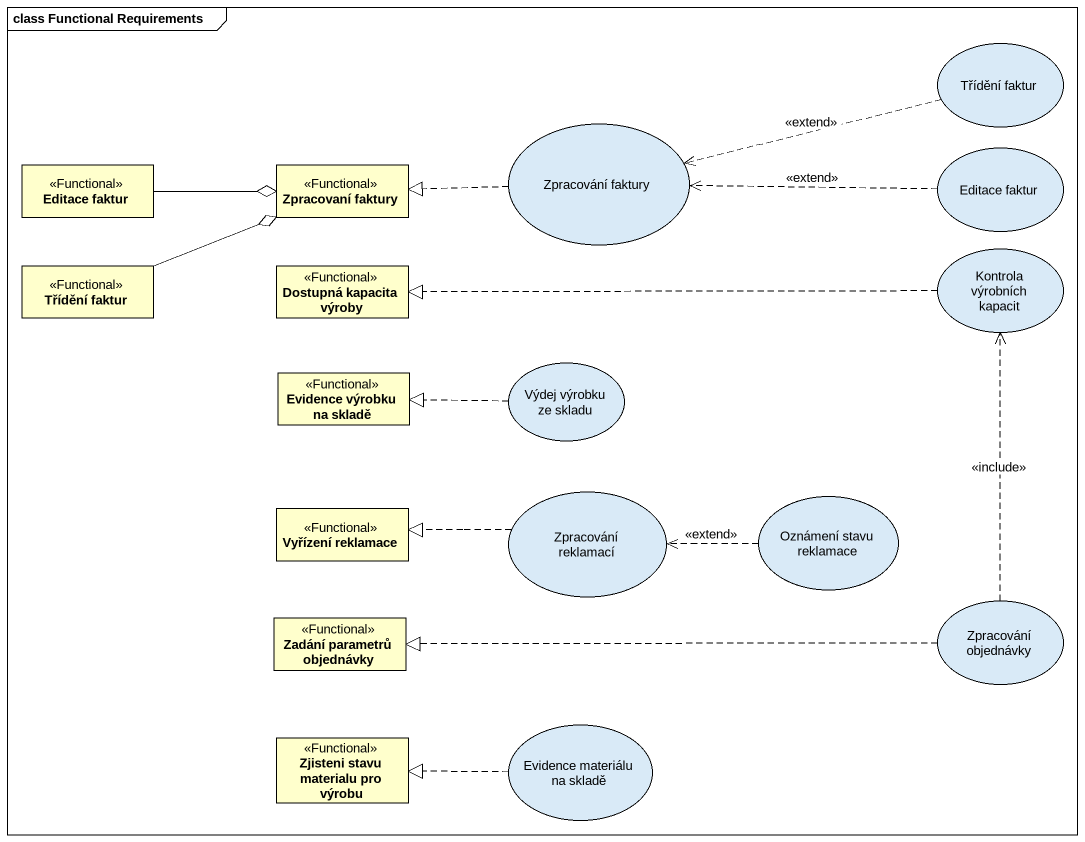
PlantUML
@startuml
mainframe class Functional Requirements
allowmixing
hide circle
hide empty members
usecase "Třídění faktur" as Třídění_faktur
usecase "Zpracování faktury" as Zpracování_faktury
usecase "Editace faktur" as Editace_faktur
class "Editace faktur" as Editace_faktur_2 <<Functional>>
class "Zpracovaní faktury" as Zpracovaní_faktury <<Functional>>
class "Třídění faktur" as Třídění_faktur_2 <<Functional>>
class "Dostupná kapacita výroby" as Dostupná_kapacita_výroby <<Functional>>
usecase "Kontrola výrobních kapacit" as Kontrola_výrobních_kapacit
class "Evidence výrobku na skladě" as Evidence_výrobku_na_skladě <<Functional>>
usecase "Výdej výrobku ze skladu" as Výdej_výrobku_ze_skladu
class "Vyřízení reklamace" as Vyřízení_reklamace <<Functional>>
usecase "Zpracování reklamací" as Zpracování_reklamací
usecase "Oznámení stavu reklamace" as Oznámení_stavu_reklamace
class "Zadání parametrů objednávky" as Zadání_parametrů_objednávky <<Functional>>
usecase "Zpracování objednávky" as Zpracování_objednávky
class "Zjisteni stavu materialu pro výrobu" as Zjisteni_stavu_materialu <<Functional>>
usecase "Evidence materiálu na skladě" as Evidence_materiálu_na_skladě
Třídění_faktur .left.> Zpracování_faktury : <<extend>>
Zpracování_faktury .left.|> Zpracovaní_faktury
Editace_faktur .left.> Zpracování_faktury : <<extend>>
Editace_faktur_2 -right-o Zpracovaní_faktury
Třídění_faktur_2 -right-o Zpracovaní_faktury
Kontrola_výrobních_kapacit .left.|> Dostupná_kapacita_výroby
Výdej_výrobku_ze_skladu .left.|> Evidence_výrobku_na_skladě
Zpracování_reklamací .left.|> Vyřízení_reklamace
Oznámení_stavu_reklamace .left.> Zpracování_reklamací : <<extend>>
Zpracování_objednávky .up.> Kontrola_výrobních_kapacit : <<include>>
Zpracování_objednávky .left.|> Zadání_parametrů_objednávky
Evidence_materiálu_na_skladě .left.|> Zjisteni_stavu_materialu
@enduml
